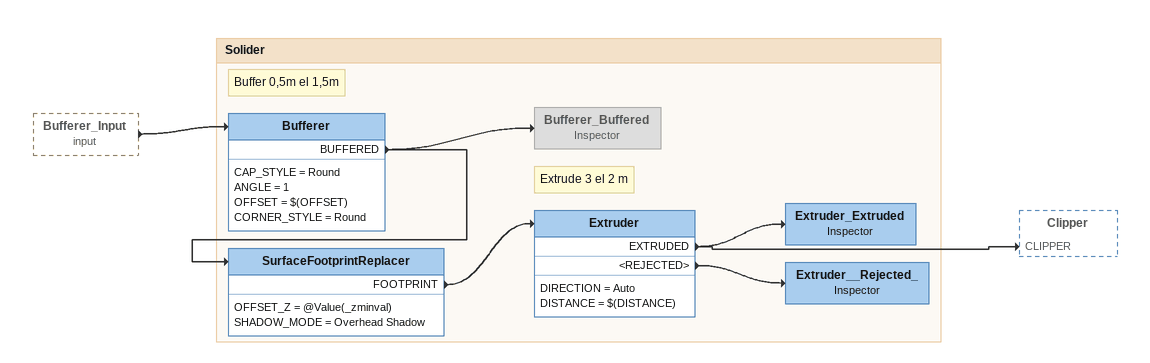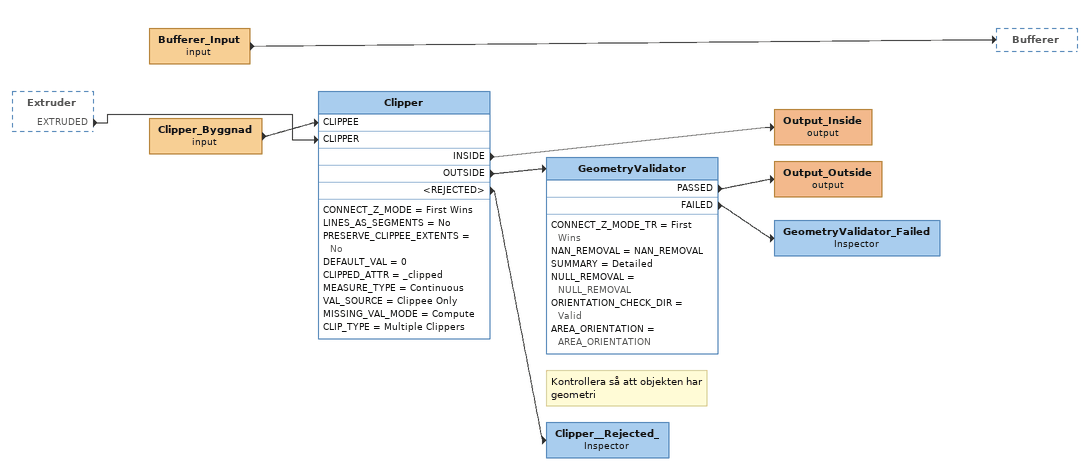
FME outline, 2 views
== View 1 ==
Bufferer_Input (input) [outside]
    -> Bufferer

Bookmark: Solider
Note: Buffer 0,5m el 1,5m
Bufferer
    CAP_STYLE = Round
    ANGLE = 1
    OFFSET = $(OFFSET)
    CORNER_STYLE = Round
    BUFFERED -> SurfaceFootprintReplacer
    BUFFERED -> Bufferer_Buffered
Bufferer_Buffered: Inspector [off]
SurfaceFootprintReplacer
    OFFSET_Z = @Value(_zminval)
    SHADOW_MODE = Overhead Shadow
    FOOTPRINT -> Extruder
Note: Extrude 3 el 2 m
Extruder
    DIRECTION = Auto
    DISTANCE = $(DISTANCE)
    EXTRUDED -> Clipper [CLIPPER]
    EXTRUDED -> Extruder_Extruded
    <REJECTED> -> Extruder__Rejected_
Extruder_Extruded: Inspector
Extruder__Rejected_: Inspector

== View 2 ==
Extruder [outside]
    EXTRUDED -> Clipper [CLIPPER]
Bufferer_Input (input)
    -> Bufferer
Clipper_Byggnad (input)
    -> Clipper [CLIPPEE]
Clipper
    CONNECT_Z_MODE = First Wins
    LINES_AS_SEGMENTS = No
    PRESERVE_CLIPPEE_EXTENTS = No
    DEFAULT_VAL = 0
    CLIPPED_ATTR = _clipped
    MEASURE_TYPE = Continuous
    VAL_SOURCE = Clippee Only
    MISSING_VAL_MODE = Compute
    CLIP_TYPE = Multiple Clippers
    INSIDE -> Output_Inside (output)
    OUTSIDE -> GeometryValidator
    <REJECTED> -> Clipper__Rejected_
Output_Inside (output)
Note: Kontrollera så att objekten har geometri
GeometryValidator
    CONNECT_Z_MODE_TR = First Wins
    NAN_REMOVAL = NAN_REMOVAL
    SUMMARY = Detailed
    NULL_REMOVAL = NULL_REMOVAL
    ORIENTATION_CHECK_DIR = Valid
    AREA_ORIENTATION = AREA_ORIENTATION
    PASSED -> Output_Outside (output)
    FAILED -> GeometryValidator_Failed
Output_Outside (output)
GeometryValidator_Failed: Inspector
Clipper__Rejected_: Inspector
